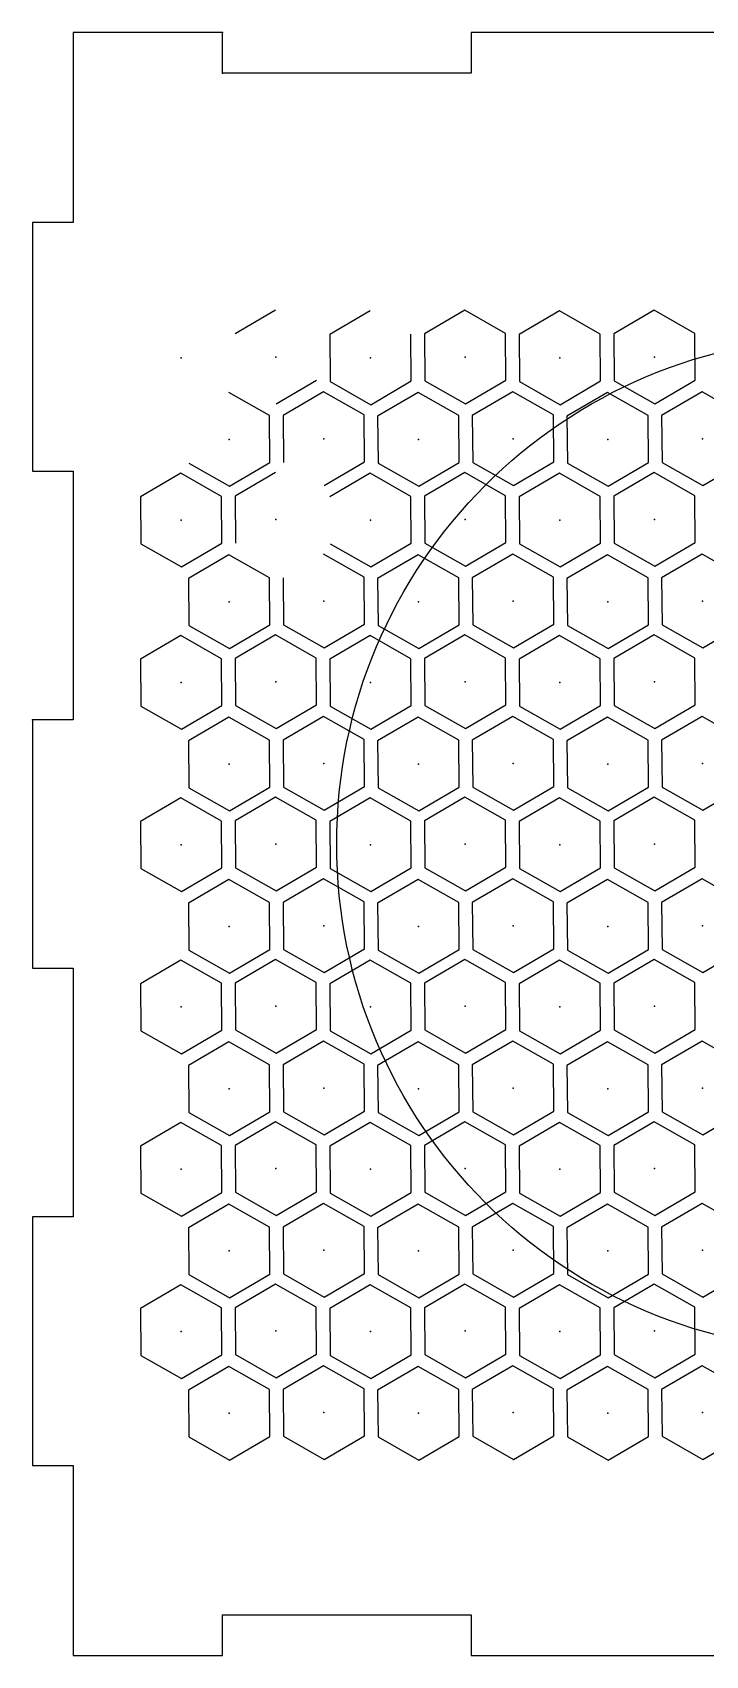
# Model space of a CAD drawing. Header units: centimetres. Extents: x 0 to 37, y 0 to 24.6.
# Drawn here: x 12.3 to 17.28, y 0.3 to 12.3 of the extents above; entities that cross this region are included whole.
import ezdxf

# ---------------------------------------------------------------- set-up
doc = ezdxf.new("R2010")
doc.units = ezdxf.units.CM
doc.header["$MEASUREMENT"] = 0
doc.layers.add('Alarm Clock v7_box (5)', color=7, linetype='Continuous')
doc.layers.add('Alarm Clock v7_Sketch10', color=7, linetype='Continuous')

msp = doc.modelspace()

# ---------------------------------------------------------------- linework, layer by layer
at = {"layer": 'Alarm Clock v7_box (5)'}
for p, q in [((12.6, 12.3), (12.6, 10.894)), ((13.706, 12.3), (12.6, 12.3)), ((13.706, 12), (13.706, 12.3)), ((17.381, 12.3), (15.544, 12.3)), ((15.544, 12.3), (15.544, 12)), ((15.544, 12), (13.706, 12)), ((12.6, 10.894), (12.3, 10.894)), ((12.3, 10.894), (12.3, 9.056)), ((12.3, 9.056), (12.6, 9.056)), ((12.6, 9.056), (12.6, 7.219)), ((12.3, 7.219), (12.3, 5.381)), ((12.6, 7.219), (12.3, 7.219)), ((12.3, 5.381), (12.6, 5.381)), ((12.6, 5.381), (12.6, 3.544)), ((12.3, 3.544), (12.3, 1.706)), ((12.6, 3.544), (12.3, 3.544)), ((12.3, 1.706), (12.6, 1.706)), ((12.6, 1.706), (12.6, 0.3)), ((13.706, 0.6), (15.544, 0.6)), ((13.706, 0.3), (13.706, 0.6)), ((15.544, 0.6), (15.544, 0.3)), ((12.6, 0.3), (13.706, 0.3)), ((15.544, 0.3), (17.381, 0.3))]:
    msp.add_line(p, q, dxfattribs=at)
at = {"layer": 'Alarm Clock v7_Sketch10'}
for p, q in [((12.6, 12.3), (12.6, 10.894)), ((13.706, 12.3), (12.6, 12.3)), ((13.706, 12), (13.706, 12.3)), ((17.381, 12.3), (15.544, 12.3)), ((15.544, 12.3), (15.544, 12)), ((15.544, 12), (13.706, 12)), ((12.6, 10.894), (12.3, 10.894)), ((12.3, 10.894), (12.3, 9.056)), ((14.097, 10.246), (13.799, 10.071)), ((14.797, 10.241), (14.499, 10.066)), ((15.497, 10.246), (15.199, 10.071)), ((15.799, 10.075), (15.497, 10.246)), ((16.197, 10.241), (15.899, 10.066)), ((16.499, 10.07), (16.197, 10.241)), ((16.897, 10.246), (16.599, 10.071)), ((17.199, 10.075), (16.897, 10.246)), ((14.499, 10.066), (14.501, 9.719)), ((15.101, 9.724), (15.099, 10.07)), ((15.199, 10.071), (15.201, 9.725)), ((15.801, 9.729), (15.799, 10.075)), ((15.899, 10.066), (15.901, 9.719)), ((16.501, 9.724), (16.499, 10.07)), ((16.599, 10.071), (16.601, 9.725)), ((17.201, 9.729), (17.199, 10.075)), ((14.103, 9.554), (14.401, 9.729)), ((14.803, 9.548), (15.101, 9.724)), ((15.201, 9.725), (15.503, 9.554)), ((15.503, 9.554), (15.801, 9.729)), ((16.203, 9.548), (16.501, 9.724)), ((16.601, 9.725), (16.903, 9.554)), ((16.903, 9.554), (17.201, 9.729)), ((14.053, 9.467), (13.752, 9.638)), ((14.452, 9.643), (14.153, 9.467)), ((14.753, 9.472), (14.452, 9.643)), ((14.501, 9.719), (14.803, 9.548)), ((15.152, 9.638), (14.853, 9.462)), ((15.453, 9.467), (15.152, 9.638)), ((15.852, 9.643), (15.553, 9.467)), ((16.153, 9.472), (15.852, 9.643)), ((15.901, 9.719), (16.203, 9.548)), ((16.552, 9.638), (16.253, 9.462)), ((16.853, 9.467), (16.552, 9.638)), ((17.252, 9.643), (16.953, 9.467)), ((17.553, 9.472), (17.252, 9.643)), ((14.056, 9.12), (14.053, 9.467)), ((14.153, 9.467), (14.156, 9.121)), ((14.756, 9.125), (14.753, 9.472)), ((14.853, 9.462), (14.856, 9.116)), ((15.456, 9.12), (15.453, 9.467)), ((15.553, 9.467), (15.556, 9.121)), ((16.156, 9.125), (16.153, 9.472)), ((16.253, 9.462), (16.256, 9.116)), ((16.856, 9.12), (16.853, 9.467)), ((16.953, 9.467), (16.956, 9.121)), ((13.757, 8.945), (14.056, 9.12)), ((14.457, 8.95), (14.756, 9.125)), ((15.157, 8.945), (15.456, 9.12)), ((15.556, 9.121), (15.857, 8.95)), ((15.857, 8.95), (16.156, 9.125)), ((16.557, 8.945), (16.856, 9.12)), ((16.956, 9.121), (17.257, 8.95)), ((17.257, 8.95), (17.556, 9.125)), ((12.3, 9.056), (12.6, 9.056)), ((12.6, 9.056), (12.6, 7.219)), ((13.397, 9.041), (13.099, 8.866)), ((13.699, 8.87), (13.397, 9.041)), ((13.456, 9.116), (13.757, 8.945)), ((14.097, 9.046), (13.799, 8.871)), ((14.797, 9.041), (14.499, 8.866)), ((15.099, 8.87), (14.797, 9.041)), ((14.856, 9.116), (15.157, 8.945)), ((15.497, 9.046), (15.199, 8.871)), ((15.799, 8.875), (15.497, 9.046)), ((16.197, 9.041), (15.899, 8.866)), ((16.499, 8.87), (16.197, 9.041)), ((16.256, 9.116), (16.557, 8.945)), ((16.897, 9.046), (16.599, 8.871)), ((17.199, 8.875), (16.897, 9.046)), ((13.099, 8.866), (13.101, 8.519)), ((13.701, 8.524), (13.699, 8.87)), ((13.799, 8.871), (13.801, 8.525)), ((15.101, 8.524), (15.099, 8.87)), ((15.199, 8.871), (15.201, 8.525)), ((15.801, 8.529), (15.799, 8.875)), ((15.899, 8.866), (15.901, 8.519)), ((16.501, 8.524), (16.499, 8.87)), ((16.599, 8.871), (16.601, 8.525)), ((17.201, 8.529), (17.199, 8.875)), ((13.403, 8.348), (13.701, 8.524)), ((14.803, 8.348), (15.101, 8.524)), ((15.201, 8.525), (15.503, 8.354)), ((15.503, 8.354), (15.801, 8.529)), ((16.203, 8.348), (16.501, 8.524)), ((16.601, 8.525), (16.903, 8.354)), ((16.903, 8.354), (17.201, 8.529)), ((13.101, 8.519), (13.403, 8.348)), ((13.752, 8.438), (13.453, 8.262)), ((14.053, 8.267), (13.752, 8.438)), ((14.753, 8.272), (14.452, 8.443)), ((14.501, 8.519), (14.803, 8.348)), ((15.152, 8.438), (14.853, 8.262)), ((15.453, 8.267), (15.152, 8.438)), ((15.852, 8.443), (15.553, 8.267)), ((16.153, 8.272), (15.852, 8.443)), ((15.901, 8.519), (16.203, 8.348)), ((16.552, 8.438), (16.253, 8.262)), ((16.853, 8.267), (16.552, 8.438)), ((17.252, 8.443), (16.953, 8.267)), ((17.553, 8.272), (17.252, 8.443)), ((13.453, 8.262), (13.456, 7.916)), ((14.056, 7.92), (14.053, 8.267)), ((14.153, 8.267), (14.156, 7.921)), ((14.756, 7.925), (14.753, 8.272)), ((14.853, 8.262), (14.856, 7.916)), ((15.456, 7.92), (15.453, 8.267)), ((15.553, 8.267), (15.556, 7.921)), ((16.156, 7.925), (16.153, 8.272)), ((16.253, 8.262), (16.256, 7.916)), ((16.856, 7.92), (16.853, 8.267)), ((16.953, 8.267), (16.956, 7.921)), ((13.757, 7.745), (14.056, 7.92)), ((14.156, 7.921), (14.457, 7.75)), ((14.457, 7.75), (14.756, 7.925)), ((15.157, 7.745), (15.456, 7.92)), ((15.556, 7.921), (15.857, 7.75)), ((15.857, 7.75), (16.156, 7.925)), ((16.557, 7.745), (16.856, 7.92)), ((16.956, 7.921), (17.257, 7.75)), ((17.257, 7.75), (17.556, 7.925)), ((13.397, 7.841), (13.099, 7.666)), ((13.699, 7.67), (13.397, 7.841)), ((13.456, 7.916), (13.757, 7.745)), ((14.097, 7.846), (13.799, 7.671)), ((14.399, 7.675), (14.097, 7.846)), ((14.797, 7.841), (14.499, 7.666)), ((15.099, 7.67), (14.797, 7.841)), ((14.856, 7.916), (15.157, 7.745)), ((15.497, 7.846), (15.199, 7.671)), ((15.799, 7.675), (15.497, 7.846)), ((16.197, 7.841), (15.899, 7.666)), ((16.499, 7.67), (16.197, 7.841)), ((16.256, 7.916), (16.557, 7.745)), ((16.897, 7.846), (16.599, 7.671)), ((17.199, 7.675), (16.897, 7.846)), ((13.099, 7.666), (13.101, 7.319)), ((13.701, 7.324), (13.699, 7.67)), ((13.799, 7.671), (13.801, 7.325)), ((14.401, 7.329), (14.399, 7.675)), ((14.499, 7.666), (14.501, 7.319)), ((15.101, 7.324), (15.099, 7.67)), ((15.199, 7.671), (15.201, 7.325)), ((15.801, 7.329), (15.799, 7.675)), ((15.899, 7.666), (15.901, 7.319)), ((16.501, 7.324), (16.499, 7.67)), ((16.599, 7.671), (16.601, 7.325)), ((17.201, 7.329), (17.199, 7.675)), ((13.403, 7.148), (13.701, 7.324)), ((13.801, 7.325), (14.103, 7.154)), ((14.103, 7.154), (14.401, 7.329)), ((14.803, 7.148), (15.101, 7.324)), ((15.201, 7.325), (15.503, 7.154)), ((15.503, 7.154), (15.801, 7.329)), ((16.203, 7.148), (16.501, 7.324)), ((16.601, 7.325), (16.903, 7.154)), ((16.903, 7.154), (17.201, 7.329)), ((12.6, 7.219), (12.3, 7.219)), ((12.3, 7.219), (12.3, 5.381)), ((13.101, 7.319), (13.403, 7.148)), ((13.752, 7.238), (13.453, 7.062)), ((14.053, 7.067), (13.752, 7.238)), ((14.452, 7.243), (14.153, 7.067)), ((14.753, 7.072), (14.452, 7.243)), ((14.501, 7.319), (14.803, 7.148)), ((15.152, 7.238), (14.853, 7.062)), ((15.453, 7.067), (15.152, 7.238)), ((15.852, 7.243), (15.553, 7.067)), ((16.153, 7.072), (15.852, 7.243)), ((15.901, 7.319), (16.203, 7.148)), ((16.552, 7.238), (16.253, 7.062)), ((16.853, 7.067), (16.552, 7.238)), ((17.252, 7.243), (16.953, 7.067)), ((17.553, 7.072), (17.252, 7.243)), ((13.453, 7.062), (13.456, 6.716)), ((14.056, 6.72), (14.053, 7.067)), ((14.153, 7.067), (14.156, 6.721)), ((14.756, 6.725), (14.753, 7.072)), ((14.853, 7.062), (14.856, 6.716)), ((15.456, 6.72), (15.453, 7.067)), ((15.553, 7.067), (15.556, 6.721)), ((16.156, 6.725), (16.153, 7.072)), ((16.253, 7.062), (16.256, 6.716)), ((16.856, 6.72), (16.853, 7.067)), ((16.953, 7.067), (16.956, 6.721)), ((13.757, 6.545), (14.056, 6.72)), ((14.156, 6.721), (14.457, 6.55)), ((14.457, 6.55), (14.756, 6.725)), ((15.157, 6.545), (15.456, 6.72)), ((15.556, 6.721), (15.857, 6.55)), ((15.857, 6.55), (16.156, 6.725)), ((16.557, 6.545), (16.856, 6.72)), ((16.956, 6.721), (17.257, 6.55)), ((17.257, 6.55), (17.556, 6.725)), ((13.397, 6.641), (13.099, 6.466)), ((13.699, 6.47), (13.397, 6.641)), ((13.456, 6.716), (13.757, 6.545)), ((14.097, 6.646), (13.799, 6.471)), ((14.399, 6.475), (14.097, 6.646)), ((14.797, 6.641), (14.499, 6.466)), ((15.099, 6.47), (14.797, 6.641)), ((14.856, 6.716), (15.157, 6.545)), ((15.497, 6.646), (15.199, 6.471)), ((15.799, 6.475), (15.497, 6.646)), ((16.197, 6.641), (15.899, 6.466)), ((16.499, 6.47), (16.197, 6.641)), ((16.256, 6.716), (16.557, 6.545)), ((16.897, 6.646), (16.599, 6.471)), ((17.199, 6.475), (16.897, 6.646)), ((13.099, 6.466), (13.101, 6.119)), ((13.701, 6.124), (13.699, 6.47)), ((13.799, 6.471), (13.801, 6.125)), ((14.401, 6.129), (14.399, 6.475)), ((14.499, 6.466), (14.501, 6.119)), ((15.101, 6.124), (15.099, 6.47)), ((15.199, 6.471), (15.201, 6.125)), ((15.801, 6.129), (15.799, 6.475)), ((15.899, 6.466), (15.901, 6.119)), ((16.501, 6.124), (16.499, 6.47)), ((16.599, 6.471), (16.601, 6.125)), ((17.201, 6.129), (17.199, 6.475)), ((13.403, 5.948), (13.701, 6.124)), ((13.801, 6.125), (14.103, 5.954)), ((14.103, 5.954), (14.401, 6.129)), ((14.803, 5.948), (15.101, 6.124)), ((15.201, 6.125), (15.503, 5.954)), ((15.503, 5.954), (15.801, 6.129)), ((16.203, 5.948), (16.501, 6.124)), ((16.601, 6.125), (16.903, 5.954)), ((16.903, 5.954), (17.201, 6.129)), ((13.101, 6.119), (13.403, 5.948)), ((13.752, 6.038), (13.453, 5.862)), ((14.053, 5.867), (13.752, 6.038)), ((14.452, 6.043), (14.153, 5.867)), ((14.753, 5.872), (14.452, 6.043)), ((14.501, 6.119), (14.803, 5.948)), ((15.152, 6.038), (14.853, 5.862)), ((15.453, 5.867), (15.152, 6.038)), ((15.852, 6.043), (15.553, 5.867)), ((16.153, 5.872), (15.852, 6.043)), ((15.901, 6.119), (16.203, 5.948)), ((16.552, 6.038), (16.253, 5.862)), ((16.853, 5.867), (16.552, 6.038)), ((17.252, 6.043), (16.953, 5.867)), ((17.553, 5.872), (17.252, 6.043)), ((13.453, 5.862), (13.456, 5.516)), ((14.056, 5.52), (14.053, 5.867)), ((14.153, 5.867), (14.156, 5.521)), ((14.756, 5.525), (14.753, 5.872)), ((14.853, 5.862), (14.856, 5.516)), ((15.456, 5.52), (15.453, 5.867)), ((15.553, 5.867), (15.556, 5.521)), ((16.156, 5.525), (16.153, 5.872)), ((16.253, 5.862), (16.256, 5.516)), ((16.856, 5.52), (16.853, 5.867)), ((16.953, 5.867), (16.956, 5.521)), ((13.757, 5.345), (14.056, 5.52)), ((14.156, 5.521), (14.457, 5.35)), ((14.457, 5.35), (14.756, 5.525)), ((15.157, 5.345), (15.456, 5.52)), ((15.556, 5.521), (15.857, 5.35)), ((15.857, 5.35), (16.156, 5.525)), ((16.557, 5.345), (16.856, 5.52)), ((16.956, 5.521), (17.257, 5.35)), ((17.257, 5.35), (17.556, 5.525)), ((13.397, 5.441), (13.099, 5.266)), ((13.699, 5.27), (13.397, 5.441)), ((13.456, 5.516), (13.757, 5.345)), ((14.097, 5.446), (13.799, 5.271)), ((14.399, 5.275), (14.097, 5.446)), ((14.797, 5.441), (14.499, 5.266)), ((15.099, 5.27), (14.797, 5.441)), ((14.856, 5.516), (15.157, 5.345)), ((15.497, 5.446), (15.199, 5.271)), ((15.799, 5.275), (15.497, 5.446)), ((16.197, 5.441), (15.899, 5.266)), ((16.499, 5.27), (16.197, 5.441)), ((16.256, 5.516), (16.557, 5.345)), ((16.897, 5.446), (16.599, 5.271)), ((17.199, 5.275), (16.897, 5.446)), ((12.3, 5.381), (12.6, 5.381)), ((12.6, 5.381), (12.6, 3.544)), ((13.099, 5.266), (13.101, 4.919)), ((13.701, 4.924), (13.699, 5.27)), ((13.799, 5.271), (13.801, 4.925)), ((14.401, 4.929), (14.399, 5.275)), ((14.499, 5.266), (14.501, 4.919)), ((15.101, 4.924), (15.099, 5.27)), ((15.199, 5.271), (15.201, 4.925)), ((15.801, 4.929), (15.799, 5.275)), ((15.899, 5.266), (15.901, 4.919)), ((16.501, 4.924), (16.499, 5.27)), ((16.599, 5.271), (16.601, 4.925)), ((17.201, 4.929), (17.199, 5.275)), ((13.403, 4.748), (13.701, 4.924)), ((13.801, 4.925), (14.103, 4.754)), ((14.103, 4.754), (14.401, 4.929)), ((14.803, 4.748), (15.101, 4.924)), ((15.201, 4.925), (15.503, 4.754)), ((15.503, 4.754), (15.801, 4.929)), ((16.203, 4.748), (16.501, 4.924)), ((16.601, 4.925), (16.903, 4.754)), ((16.903, 4.754), (17.201, 4.929)), ((13.101, 4.919), (13.403, 4.748)), ((13.752, 4.838), (13.453, 4.662)), ((14.053, 4.667), (13.752, 4.838)), ((14.452, 4.843), (14.153, 4.667)), ((14.753, 4.672), (14.452, 4.843)), ((14.501, 4.919), (14.803, 4.748)), ((15.152, 4.838), (14.853, 4.662)), ((15.453, 4.667), (15.152, 4.838)), ((15.852, 4.843), (15.553, 4.667)), ((16.153, 4.672), (15.852, 4.843)), ((15.901, 4.919), (16.203, 4.748)), ((16.552, 4.838), (16.253, 4.662)), ((16.853, 4.667), (16.552, 4.838)), ((17.252, 4.843), (16.953, 4.667)), ((17.553, 4.672), (17.252, 4.843)), ((13.453, 4.662), (13.456, 4.316)), ((14.056, 4.32), (14.053, 4.667)), ((14.153, 4.667), (14.156, 4.321)), ((14.756, 4.325), (14.753, 4.672)), ((14.853, 4.662), (14.856, 4.316)), ((15.456, 4.32), (15.453, 4.667)), ((15.553, 4.667), (15.556, 4.321)), ((16.156, 4.325), (16.153, 4.672)), ((16.253, 4.662), (16.256, 4.316)), ((16.856, 4.32), (16.853, 4.667)), ((16.953, 4.667), (16.956, 4.321)), ((13.757, 4.145), (14.056, 4.32)), ((14.156, 4.321), (14.457, 4.15)), ((14.457, 4.15), (14.756, 4.325)), ((15.157, 4.145), (15.456, 4.32)), ((15.556, 4.321), (15.857, 4.15)), ((15.857, 4.15), (16.156, 4.325)), ((16.557, 4.145), (16.856, 4.32)), ((16.956, 4.321), (17.257, 4.15)), ((17.257, 4.15), (17.556, 4.325)), ((13.397, 4.241), (13.099, 4.066)), ((13.699, 4.07), (13.397, 4.241)), ((13.456, 4.316), (13.757, 4.145)), ((14.097, 4.246), (13.799, 4.071)), ((14.399, 4.075), (14.097, 4.246)), ((14.797, 4.241), (14.499, 4.066)), ((15.099, 4.07), (14.797, 4.241)), ((14.856, 4.316), (15.157, 4.145)), ((15.497, 4.246), (15.199, 4.071)), ((15.799, 4.075), (15.497, 4.246)), ((16.197, 4.241), (15.899, 4.066)), ((16.499, 4.07), (16.197, 4.241)), ((16.256, 4.316), (16.557, 4.145)), ((16.897, 4.246), (16.599, 4.071)), ((17.199, 4.075), (16.897, 4.246)), ((13.099, 4.066), (13.101, 3.719)), ((13.701, 3.724), (13.699, 4.07)), ((13.799, 4.071), (13.801, 3.725)), ((14.401, 3.729), (14.399, 4.075)), ((14.499, 4.066), (14.501, 3.719)), ((15.101, 3.724), (15.099, 4.07)), ((15.199, 4.071), (15.201, 3.725)), ((15.801, 3.729), (15.799, 4.075)), ((15.899, 4.066), (15.901, 3.719)), ((16.501, 3.724), (16.499, 4.07)), ((16.599, 4.071), (16.601, 3.725)), ((17.201, 3.729), (17.199, 4.075)), ((13.403, 3.548), (13.701, 3.724)), ((13.801, 3.725), (14.103, 3.554)), ((14.103, 3.554), (14.401, 3.729)), ((14.803, 3.548), (15.101, 3.724)), ((15.201, 3.725), (15.503, 3.554)), ((15.503, 3.554), (15.801, 3.729)), ((16.203, 3.548), (16.501, 3.724)), ((16.601, 3.725), (16.903, 3.554)), ((16.903, 3.554), (17.201, 3.729)), ((13.101, 3.719), (13.403, 3.548)), ((13.752, 3.638), (13.453, 3.462)), ((14.053, 3.467), (13.752, 3.638)), ((14.452, 3.643), (14.153, 3.467)), ((14.753, 3.472), (14.452, 3.643)), ((14.501, 3.719), (14.803, 3.548)), ((15.152, 3.638), (14.853, 3.462)), ((15.453, 3.467), (15.152, 3.638)), ((15.852, 3.643), (15.553, 3.467)), ((16.153, 3.472), (15.852, 3.643)), ((15.901, 3.719), (16.203, 3.548)), ((16.552, 3.638), (16.253, 3.462)), ((16.853, 3.467), (16.552, 3.638)), ((17.252, 3.643), (16.953, 3.467)), ((17.553, 3.472), (17.252, 3.643)), ((12.3, 3.544), (12.3, 1.706)), ((12.6, 3.544), (12.3, 3.544)), ((13.453, 3.462), (13.456, 3.116)), ((14.056, 3.12), (14.053, 3.467)), ((14.153, 3.467), (14.156, 3.121)), ((14.756, 3.125), (14.753, 3.472)), ((14.853, 3.462), (14.856, 3.116)), ((15.456, 3.12), (15.453, 3.467)), ((15.553, 3.467), (15.556, 3.121)), ((16.156, 3.125), (16.153, 3.472)), ((16.253, 3.462), (16.256, 3.116)), ((16.856, 3.12), (16.853, 3.467)), ((16.953, 3.467), (16.956, 3.121)), ((13.757, 2.945), (14.056, 3.12)), ((14.156, 3.121), (14.457, 2.95)), ((14.457, 2.95), (14.756, 3.125)), ((15.157, 2.945), (15.456, 3.12)), ((15.556, 3.121), (15.857, 2.95)), ((15.857, 2.95), (16.156, 3.125)), ((16.557, 2.945), (16.856, 3.12)), ((16.956, 3.121), (17.257, 2.95)), ((17.257, 2.95), (17.556, 3.125)), ((13.397, 3.041), (13.099, 2.866)), ((13.699, 2.87), (13.397, 3.041)), ((13.456, 3.116), (13.757, 2.945)), ((14.097, 3.046), (13.799, 2.871)), ((14.399, 2.875), (14.097, 3.046)), ((14.797, 3.041), (14.499, 2.866)), ((15.099, 2.87), (14.797, 3.041)), ((14.856, 3.116), (15.157, 2.945)), ((15.497, 3.046), (15.199, 2.871)), ((15.799, 2.875), (15.497, 3.046)), ((16.197, 3.041), (15.899, 2.866)), ((16.499, 2.87), (16.197, 3.041)), ((16.256, 3.116), (16.557, 2.945)), ((16.897, 3.046), (16.599, 2.871)), ((17.199, 2.875), (16.897, 3.046)), ((13.099, 2.866), (13.101, 2.519)), ((13.701, 2.524), (13.699, 2.87)), ((13.799, 2.871), (13.801, 2.525)), ((14.401, 2.529), (14.399, 2.875)), ((14.499, 2.866), (14.501, 2.519)), ((15.101, 2.524), (15.099, 2.87)), ((15.199, 2.871), (15.201, 2.525)), ((15.801, 2.529), (15.799, 2.875)), ((15.899, 2.866), (15.901, 2.519)), ((16.501, 2.524), (16.499, 2.87)), ((16.599, 2.871), (16.601, 2.525)), ((17.201, 2.529), (17.199, 2.875)), ((13.403, 2.348), (13.701, 2.524)), ((13.801, 2.525), (14.103, 2.354)), ((14.103, 2.354), (14.401, 2.529)), ((14.803, 2.348), (15.101, 2.524)), ((15.201, 2.525), (15.503, 2.354)), ((15.503, 2.354), (15.801, 2.529)), ((16.203, 2.348), (16.501, 2.524)), ((16.601, 2.525), (16.903, 2.354)), ((16.903, 2.354), (17.201, 2.529)), ((13.101, 2.519), (13.403, 2.348)), ((13.752, 2.438), (13.453, 2.262)), ((14.053, 2.267), (13.752, 2.438)), ((14.452, 2.443), (14.153, 2.267)), ((14.753, 2.272), (14.452, 2.443)), ((14.501, 2.519), (14.803, 2.348)), ((15.152, 2.438), (14.853, 2.262)), ((15.453, 2.267), (15.152, 2.438)), ((15.852, 2.443), (15.553, 2.267)), ((16.153, 2.272), (15.852, 2.443)), ((15.901, 2.519), (16.203, 2.348)), ((16.552, 2.438), (16.253, 2.262)), ((16.853, 2.267), (16.552, 2.438)), ((17.252, 2.443), (16.953, 2.267)), ((17.553, 2.272), (17.252, 2.443)), ((13.453, 2.262), (13.456, 1.916)), ((14.056, 1.92), (14.053, 2.267)), ((14.153, 2.267), (14.156, 1.921)), ((14.756, 1.925), (14.753, 2.272)), ((14.853, 2.262), (14.856, 1.916)), ((15.456, 1.92), (15.453, 2.267)), ((15.553, 2.267), (15.556, 1.921)), ((16.156, 1.925), (16.153, 2.272)), ((16.253, 2.262), (16.256, 1.916)), ((16.856, 1.92), (16.853, 2.267)), ((16.953, 2.267), (16.956, 1.921)), ((13.757, 1.745), (14.056, 1.92)), ((14.156, 1.921), (14.457, 1.75)), ((14.457, 1.75), (14.756, 1.925)), ((15.157, 1.745), (15.456, 1.92)), ((15.556, 1.921), (15.857, 1.75)), ((15.857, 1.75), (16.156, 1.925)), ((16.557, 1.745), (16.856, 1.92)), ((16.956, 1.921), (17.257, 1.75)), ((17.257, 1.75), (17.556, 1.925)), ((13.456, 1.916), (13.757, 1.745)), ((14.856, 1.916), (15.157, 1.745)), ((16.256, 1.916), (16.557, 1.745)), ((12.3, 1.706), (12.6, 1.706)), ((12.6, 1.706), (12.6, 0.3)), ((13.706, 0.6), (15.544, 0.6)), ((13.706, 0.3), (13.706, 0.6)), ((15.544, 0.6), (15.544, 0.3)), ((12.6, 0.3), (13.706, 0.3)), ((15.544, 0.3), (17.381, 0.3))]:
    msp.add_line(p, q, dxfattribs=at)
msp.add_circle((18.3, 6.3), 3.75, dxfattribs=at)
for p in [(13.706, 12.3), (13.706, 12), (13.4, 9.895), (14.1, 9.9), (14.1, 9.9), (14.1, 9.9), (14.8, 9.895), (15.5, 9.9), (15.5, 9.9), (15.5, 9.9), (16.2, 9.895), (16.9, 9.9), (16.9, 9.9), (16.9, 9.9), (13.755, 9.291), (14.455, 9.296), (15.155, 9.291), (15.855, 9.296), (16.555, 9.291), (17.255, 9.296), (13.4, 8.695), (14.1, 8.7), (14.1, 8.7), (14.1, 8.7), (14.8, 8.695), (15.5, 8.7), (15.5, 8.7), (15.5, 8.7), (16.2, 8.695), (16.9, 8.7), (16.9, 8.7), (16.9, 8.7), (13.755, 8.091), (14.455, 8.096), (15.155, 8.091), (15.855, 8.096), (16.555, 8.091), (17.255, 8.096), (13.4, 7.495), (14.1, 7.5), (14.1, 7.5), (14.1, 7.5), (14.8, 7.495), (15.5, 7.5), (15.5, 7.5), (15.5, 7.5), (16.2, 7.495), (16.9, 7.5), (16.9, 7.5), (16.9, 7.5), (12.3, 7.219), (13.755, 6.891), (14.455, 6.896), (15.155, 6.891), (15.855, 6.896), (16.555, 6.891), (17.255, 6.896), (13.4, 6.295), (14.1, 6.3), (14.1, 6.3), (14.1, 6.3), (14.8, 6.295), (15.5, 6.3), (15.5, 6.3), (15.5, 6.3), (16.2, 6.295), (16.9, 6.3), (16.9, 6.3), (16.9, 6.3), (13.755, 5.691), (14.455, 5.696), (15.155, 5.691), (15.855, 5.696), (16.555, 5.691), (17.255, 5.696), (13.4, 5.095), (14.1, 5.1), (14.1, 5.1), (14.1, 5.1), (14.8, 5.095), (15.5, 5.1), (15.5, 5.1), (15.5, 5.1), (16.2, 5.095), (16.9, 5.1), (16.9, 5.1), (16.9, 5.1), (13.755, 4.491), (14.455, 4.496), (15.155, 4.491), (15.855, 4.496), (16.555, 4.491), (17.255, 4.496), (13.4, 3.895), (14.1, 3.9), (14.1, 3.9), (14.1, 3.9), (14.8, 3.895), (15.5, 3.9), (15.5, 3.9), (15.5, 3.9), (16.2, 3.895), (16.9, 3.9), (16.9, 3.9), (16.9, 3.9), (13.755, 3.291), (14.455, 3.296), (15.155, 3.291), (15.855, 3.296), (16.555, 3.291), (17.255, 3.296), (13.4, 2.695), (14.1, 2.7), (14.1, 2.7), (14.1, 2.7), (14.8, 2.695), (15.5, 2.7), (15.5, 2.7), (15.5, 2.7), (16.2, 2.695), (16.9, 2.7), (16.9, 2.7), (16.9, 2.7), (13.755, 2.091), (14.455, 2.096), (15.155, 2.091), (15.855, 2.096), (16.555, 2.091), (17.255, 2.096)]:
    msp.add_point(p, dxfattribs=at)

doc.saveas('drawing.dxf')
